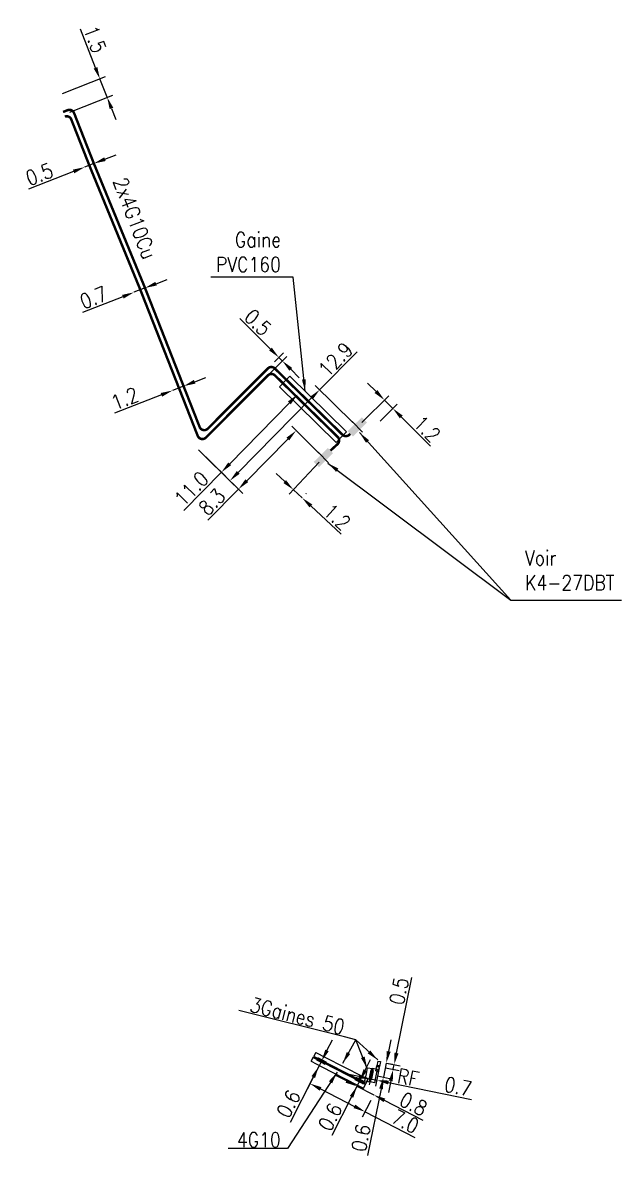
# Model space of a CAD drawing. Header units: millimetres. Extents: x 146114 to 146925, y 142419 to 143000.
# Drawn here: x 146639.5 to 146699.9, y 142767.1 to 142881.4 of the extents above; entities that cross this region are included whole.
import ezdxf
from ezdxf.enums import TextEntityAlignment as Align

# ---------------------------------------------------------------- set-up
doc = ezdxf.new("R2010")
doc.units = ezdxf.units.MM
doc.header["$PDMODE"] = 34
doc.linetypes.add('E_ST_CU', pattern=[2000, 1000, 1000])
doc.layers.get('0').update_dxf_attribs({"linetype": 'CONTINUOUS'})
doc.layers.get('Defpoints').update_dxf_attribs({"linetype": 'CONTINUOUS'})
for name, color, linetype in [('E_100', 3, 'CONTINUOUS'), ('E_300', 7, 'CONTINUOUS'), ('E_400', 7, 'CONTINUOUS')]:
    doc.layers.add(name, color=color, linetype=linetype)
doc.styles.get("Standard").update_dxf_attribs({"font": 'romans.shx', "width": 0.85})
doc.dimstyles.get("Standard").update_dxf_attribs({"dimtxt": 1.5, "dimasz": 1.2, "dimexe": 0.625, "dimexo": 0.625, "dimgap": 0.25, "dimtad": 1, "dimdec": 1, "dimzin": 0, "dimdsep": 46, "dimtxsty": 'Standard', "dimcen": -0.5, "dimadec": 0, "dimazin": 0, "dimtfac": 1, "dimtdec": 1, "dimtmove": 0, "dimatfit": 3, "dimfxl": 1, "dimtolj": 1, "dimtzin": 0, "dimarcsym": 0})

# ---------------------------------------------------------------- blocks, each defined once
blk = doc.blocks.new('*D47')
at = {"layer": 'Defpoints', "color": 0, "linetype": 'Continuous', "transparency": 16777216}
for p in [(146647.29, 142875.75), (146642.93, 142874.04), (146643.66, 142872.17)]:
    blk.add_point(p, dxfattribs=at)
at = {"layer": 'E_100', "color": 0, "linetype": 'Continuous', "lineweight": -2, "transparency": 16777216}
for p, q in [((146646.85, 142876.87), (146645.32, 142880.76)), ((146643.51, 142874.26), (146647.87, 142875.98)), ((146648.02, 142873.89), (146647.29, 142875.75)), ((146644.24, 142872.4), (146648.6, 142874.12)), ((146648.46, 142872.77), (146648.9, 142871.65))]:
    blk.add_line(p, q, dxfattribs=at)
at = {"layer": 'E_100', "color": 0, "linetype": 'Continuous', "transparency": 16777216}
for points in [[(146647.03, 142876.94), (146646.66, 142876.79), (146647.29, 142875.75)], [(146648.64, 142872.84), (146648.27, 142872.7), (146648.02, 142873.89)]]:
    blk.add_solid(points, dxfattribs=at)
at = {"layer": 'E_100', "color": 0, "linetype": 'Continuous', "transparency": 16777216, "insert": (146646.79, 142879.74), "char_height": 1.5, "attachment_point": 5, "rotation": 291.4552}
blk.add_mtext('\\A1;1.5', dxfattribs=at)
blk = doc.blocks.new('*D48')
at = {"layer": 'Defpoints', "color": 0, "linetype": 'Continuous', "transparency": 16777216}
for p in [(146645.75, 142866.84), (146645.75, 142866.84), (146646.68, 142867.21)]:
    blk.add_point(p, dxfattribs=at)
at = {"layer": 'E_100', "color": 0, "linetype": 'Continuous', "lineweight": -2, "transparency": 16777216}
for p, q in [((146647.8, 142867.65), (146648.92, 142868.09)), ((146646.68, 142867.21), (146645.75, 142866.84)), ((146644.64, 142866.41), (146640.07, 142864.61))]:
    blk.add_line(p, q, dxfattribs=at)
at = {"layer": 'E_100', "color": 0, "linetype": 'Continuous', "transparency": 16777216}
for points in [[(146647.73, 142867.84), (146647.87, 142867.46), (146646.68, 142867.21)], [(146644.56, 142866.59), (146644.71, 142866.22), (146645.75, 142866.84)]]:
    blk.add_solid(points, dxfattribs=at)
at = {"layer": 'E_100', "color": 0, "linetype": 'Continuous', "transparency": 16777216, "insert": (146641.18, 142866.12), "char_height": 1.5, "attachment_point": 5, "rotation": 21.4552}
blk.add_mtext('\\A1;0.5', dxfattribs=at)
blk = doc.blocks.new('*D49')
at = {"layer": 'Defpoints', "color": 0, "linetype": 'Continuous', "transparency": 16777216}
for p in [(146650.72, 142854.21), (146650.72, 142854.21), (146651.84, 142854.65)]:
    blk.add_point(p, dxfattribs=at)
at = {"layer": 'E_100', "color": 0, "linetype": 'Continuous', "lineweight": -2, "transparency": 16777216}
for p, q in [((146652.95, 142855.08), (146654.07, 142855.52)), ((146651.84, 142854.65), (146650.72, 142854.21)), ((146649.6, 142853.77), (146645.53, 142852.17))]:
    blk.add_line(p, q, dxfattribs=at)
at = {"layer": 'E_100', "color": 0, "linetype": 'Continuous', "transparency": 16777216}
for points in [[(146652.88, 142855.27), (146653.03, 142854.9), (146651.84, 142854.65)], [(146649.53, 142853.95), (146649.68, 142853.58), (146650.72, 142854.21)]]:
    blk.add_solid(points, dxfattribs=at)
at = {"layer": 'E_100', "color": 0, "linetype": 'Continuous', "transparency": 16777216, "insert": (146646.64, 142853.68), "char_height": 1.5, "attachment_point": 5, "rotation": 21.4552}
blk.add_mtext('\\A1;0.7', dxfattribs=at)
blk = doc.blocks.new('*D50')
at = {"layer": 'Defpoints', "color": 0, "linetype": 'Continuous', "transparency": 16777216}
for p in [(146654.61, 142844.3), (146654.61, 142844.3), (146655.73, 142844.74)]:
    blk.add_point(p, dxfattribs=at)
at = {"layer": 'E_100', "color": 0, "linetype": 'Continuous', "lineweight": -2, "transparency": 16777216}
for p, q in [((146656.85, 142845.18), (146657.96, 142845.62)), ((146653.49, 142843.86), (146648.77, 142842.01)), ((146655.73, 142844.74), (146654.61, 142844.3))]:
    blk.add_line(p, q, dxfattribs=at)
at = {"layer": 'E_100', "color": 0, "linetype": 'Continuous', "transparency": 16777216}
for points in [[(146656.77, 142845.37), (146656.92, 142845), (146655.73, 142844.74)], [(146653.42, 142844.05), (146653.57, 142843.68), (146654.61, 142844.3)]]:
    blk.add_solid(points, dxfattribs=at)
at = {"layer": 'E_100', "color": 0, "linetype": 'Continuous', "transparency": 16777216, "insert": (146649.8, 142843.49), "char_height": 1.5, "attachment_point": 5, "rotation": 21.4552}
blk.add_mtext('\\A1;1.2', dxfattribs=at)
blk = doc.blocks.new('*D51')
at = {"layer": 'Defpoints', "color": 0, "linetype": 'Continuous', "transparency": 16777216}
for p in [(146676.84, 142842.49), (146673.26, 142840.63), (146675.11, 142840.78)]:
    blk.add_point(p, dxfattribs=at)
at = {"layer": 'E_300', "color": 0, "linetype": 'Continuous', "lineweight": -2, "transparency": 16777216}
for p, q in [((146675.15, 142844.19), (146674.3, 142845.05)), ((146673.7, 142841.07), (146676.44, 142843.78)), ((146675.55, 142841.22), (146677.28, 142842.93)), ((146675.99, 142843.34), (146676.84, 142842.49)), ((146677.68, 142841.64), (146680.64, 142838.67))]:
    blk.add_line(p, q, dxfattribs=at)
at = {"layer": 'E_300', "color": 0, "linetype": 'Continuous', "transparency": 16777216}
for points in [[(146675.29, 142844.34), (146675, 142844.05), (146675.99, 142843.34)], [(146677.83, 142841.78), (146677.54, 142841.5), (146676.84, 142842.49)]]:
    blk.add_solid(points, dxfattribs=at)
at = {"layer": 'E_300', "color": 0, "linetype": 'Continuous', "transparency": 16777216, "insert": (146680.29, 142840.43), "char_height": 1.5, "attachment_point": 5, "rotation": 314.8053}
blk.add_mtext('\\A1;1.2', dxfattribs=at)
blk = doc.blocks.new('*D52')
at = {"layer": 'Defpoints', "color": 0, "linetype": 'Continuous', "transparency": 16777216}
for p in [(146666.24, 142848.54), (146665.34, 142847.64), (146663.38, 142844.96)]:
    blk.add_point(p, dxfattribs=at)
at = {"layer": 'E_100', "color": 0, "linetype": 'Continuous', "lineweight": -2, "transparency": 16777216}
for p, q in [((146664.49, 142848.49), (146661.39, 142851.57)), ((146663.82, 142845.41), (146666.14, 142847.73)), ((146665.8, 142848.1), (146664.9, 142847.2)), ((146665.69, 142847.29), (146665.34, 142847.64)), ((146666.54, 142846.44), (146667.39, 142845.59))]:
    blk.add_line(p, q, dxfattribs=at)
at = {"layer": 'E_100', "color": 0, "linetype": 'Continuous', "transparency": 16777216}
for points in [[(146664.63, 142848.63), (146664.35, 142848.35), (146665.34, 142847.64)], [(146666.69, 142846.58), (146666.4, 142846.3), (146665.69, 142847.29)]]:
    blk.add_solid(points, dxfattribs=at)
at = {"layer": 'E_100', "color": 0, "linetype": 'Continuous', "transparency": 16777216, "insert": (146663.22, 142851.16), "char_height": 1.5, "attachment_point": 5, "rotation": 315.0911}
blk.add_mtext('\\A1;0.5', dxfattribs=at)
blk = doc.blocks.new('*D53')
at = {"layer": 'Defpoints', "color": 0, "linetype": 'Continuous', "transparency": 16777216}
for p in [(146669.84, 142837.54), (146667.65, 142833.43), (146667.69, 142833.47)]:
    blk.add_point(p, dxfattribs=at)
at = {"layer": 'E_300', "color": 0, "linetype": 'Continuous', "lineweight": -2, "transparency": 16777216}
for p, q in [((146669.41, 142837.08), (146666.39, 142833.83)), ((146665.93, 142835.11), (146665.06, 142835.92)), ((146666.81, 142834.29), (146667.69, 142833.47)), ((146668.08, 142833.89), (146668.12, 142833.93)), ((146668.57, 142832.65), (146671.63, 142829.8))]:
    blk.add_line(p, q, dxfattribs=at)
at = {"layer": 'E_300', "color": 0, "linetype": 'Continuous', "transparency": 16777216}
for points in [[(146666.07, 142835.25), (146665.8, 142834.96), (146666.81, 142834.29)], [(146668.71, 142832.8), (146668.43, 142832.51), (146667.69, 142833.47)]]:
    blk.add_solid(points, dxfattribs=at)
at = {"layer": 'E_300', "color": 0, "linetype": 'Continuous', "transparency": 16777216, "insert": (146671.22, 142831.55), "char_height": 1.5, "attachment_point": 5, "rotation": 317.0332}
blk.add_mtext('\\A1;1.2', dxfattribs=at)
blk = doc.blocks.new('*D54')
at = {"layer": 'Defpoints', "color": 0, "linetype": 'Continuous', "transparency": 16777216}
for p in [(146667.24, 142843.91), (146667.24, 142843.91), (146656.8, 142838.74)]:
    blk.add_point(p, dxfattribs=at)
at = {"layer": 'E_100', "color": 0, "linetype": 'Continuous', "lineweight": -2, "transparency": 16777216}
for p, q in [((146666.4, 142843.06), (146660.39, 142836.91)), ((146657.24, 142838.3), (146659.99, 142835.61)), ((146659.55, 142836.05), (146655.77, 142832.19))]:
    blk.add_line(p, q, dxfattribs=at)
at = {"layer": 'E_100', "color": 0, "linetype": 'Continuous', "transparency": 16777216}
for points in [[(146666.26, 142843.2), (146666.55, 142842.92), (146667.24, 142843.91)], [(146660.24, 142837.05), (146660.53, 142836.77), (146659.55, 142836.05)]]:
    blk.add_solid(points, dxfattribs=at)
at = {"layer": 'E_100', "color": 0, "linetype": 'Continuous', "transparency": 16777216, "insert": (146656.52, 142834.39), "char_height": 1.5, "attachment_point": 5, "rotation": 45.6217}
blk.add_mtext('\\A1;11.0', dxfattribs=at)
blk = doc.blocks.new('*D55')
at = {"layer": 'Defpoints', "color": 0, "linetype": 'Continuous', "transparency": 16777216}
for p in [(146669.45, 142844.37), (146673.26, 142840.63), (146656.8, 142838.74)]:
    blk.add_point(p, dxfattribs=at)
at = {"layer": 'E_300', "color": 0, "linetype": 'Continuous', "lineweight": -2, "transparency": 16777216}
for p, q in [((146669.45, 142844.37), (146673.23, 142848.21)), ((146672.81, 142841.06), (146669.01, 142844.81)), ((146661.25, 142836.04), (146668.61, 142843.52)), ((146657.24, 142838.3), (146660.85, 142834.75))]:
    blk.add_line(p, q, dxfattribs=at)
at = {"layer": 'E_300', "color": 0, "linetype": 'Continuous', "transparency": 16777216}
for points in [[(146668.47, 142843.66), (146668.75, 142843.38), (146669.45, 142844.37)], [(146661.1, 142836.18), (146661.39, 142835.9), (146660.4, 142835.19)]]:
    blk.add_solid(points, dxfattribs=at)
at = {"layer": 'E_300', "color": 0, "linetype": 'Continuous', "transparency": 16777216, "insert": (146671.07, 142847.43), "char_height": 1.5, "attachment_point": 5, "rotation": 45.4195}
blk.add_mtext('\\A1;12.9', dxfattribs=at)
blk = doc.blocks.new('*D56')
at = {"layer": 'Defpoints', "color": 0, "linetype": 'Continuous', "transparency": 16777216}
for p in [(146667.08, 142840.25), (146656.8, 142838.74), (146669.84, 142837.54)]:
    blk.add_point(p, dxfattribs=at)
at = {"layer": 'E_300', "color": 0, "linetype": 'Continuous', "lineweight": -2, "transparency": 16777216}
for p, q in [((146669.39, 142837.98), (146666.64, 142840.69)), ((146666.24, 142839.4), (146662.1, 142835.2)), ((146657.24, 142838.3), (146661.71, 142833.9)), ((146661.26, 142834.34), (146658.19, 142831.23))]:
    blk.add_line(p, q, dxfattribs=at)
at = {"layer": 'E_300', "color": 0, "linetype": 'Continuous', "transparency": 16777216}
for points in [[(146666.1, 142839.54), (146666.38, 142839.26), (146667.08, 142840.25)], [(146661.96, 142835.34), (146662.25, 142835.06), (146661.26, 142834.34)]]:
    blk.add_solid(points, dxfattribs=at)
at = {"layer": 'E_300', "color": 0, "linetype": 'Continuous', "transparency": 16777216, "insert": (146658.59, 142833.06), "char_height": 1.5, "attachment_point": 5, "rotation": 45.4195}
blk.add_mtext('\\A1;8.3', dxfattribs=at)
blk = doc.blocks.new('E_300_03')
at = {"color": 0, "linetype": 'Continuous'}
blk.add_line((0, 1.125), (0, -0.375), dxfattribs=at)
blk.add_solid([(-1, 0.75), (-1, 0), (1, 0.75), (1, 0)], dxfattribs=at)
at = {"color": 0, "linetype": 'Continuous', "width": 0.75, "flags": 3}
for tag, p in [('DEF_LEG', (0, -4.25)), ('DEF_COUP', (0, -6.75)), ('DEF_TYPE', (0, -9.25))]:
    blk.add_attdef(tag, text='', height=1.2, dxfattribs=at).set_placement(p, align=Align.MIDDLE)
blk = doc.blocks.new('*D154')
at = {"layer": 'Defpoints', "color": 0, "linetype": 'Continuous', "transparency": 16777216}
for p in [(146669.65, 142776.64), (146669.36, 142776.08), (146669.36, 142776.08)]:
    blk.add_point(p, dxfattribs=at)
at = {"layer": 'E_300', "color": 0, "linetype": 'Continuous', "lineweight": -2, "transparency": 16777216}
for p, q in [((146670.19, 142777.7), (146670.74, 142778.77)), ((146669.65, 142776.64), (146669.36, 142776.08)), ((146668.81, 142775.01), (146666.47, 142770.45))]:
    blk.add_line(p, q, dxfattribs=at)
at = {"layer": 'E_300', "color": 0, "linetype": 'Continuous', "transparency": 16777216}
for points in [[(146670.02, 142777.79), (146670.37, 142777.61), (146669.65, 142776.64)], [(146668.63, 142775.1), (146668.99, 142774.92), (146669.36, 142776.08)]]:
    blk.add_solid(points, dxfattribs=at)
at = {"layer": 'E_300', "color": 0, "linetype": 'Continuous', "transparency": 16777216, "insert": (146666.31, 142772.32), "char_height": 1.5, "attachment_point": 5, "rotation": 62.8477}
blk.add_mtext('\\A1;0.6', dxfattribs=at)
blk = doc.blocks.new('*D155')
at = {"layer": 'Defpoints', "color": 0, "linetype": 'Continuous', "transparency": 16777216}
for p in [(146673.22, 142774.09), (146673.22, 142774.09), (146673.51, 142774.65)]:
    blk.add_point(p, dxfattribs=at)
at = {"layer": 'E_300', "color": 0, "linetype": 'Continuous', "lineweight": -2, "transparency": 16777216}
for p, q in [((146674.06, 142775.72), (146674.6, 142776.79)), ((146673.51, 142774.65), (146673.22, 142774.09)), ((146672.67, 142773.03), (146670.68, 142769.14))]:
    blk.add_line(p, q, dxfattribs=at)
at = {"layer": 'E_300', "color": 0, "linetype": 'Continuous', "transparency": 16777216}
for points in [[(146673.88, 142775.81), (146674.24, 142775.63), (146673.51, 142774.65)], [(146672.5, 142773.12), (146672.85, 142772.93), (146673.22, 142774.09)]]:
    blk.add_solid(points, dxfattribs=at)
at = {"layer": 'E_300', "color": 0, "linetype": 'Continuous', "transparency": 16777216, "insert": (146670.51, 142771), "char_height": 1.5, "attachment_point": 5, "rotation": 62.8477}
blk.add_mtext('\\A1;0.6', dxfattribs=at)
blk = doc.blocks.new('*D156')
at = {"layer": 'Defpoints', "color": 0, "linetype": 'Continuous', "transparency": 16777216}
for p in [(146669.65, 142776.64), (146674.92, 142773.22), (146674.04, 142771.52)]:
    blk.add_point(p, dxfattribs=at)
at = {"layer": 'E_300', "color": 0, "linetype": 'Continuous', "lineweight": -2, "transparency": 16777216}
for p, q in [((146669.36, 142776.08), (146668.2, 142773.81)), ((146669.55, 142773.82), (146672.97, 142772.06)), ((146674.63, 142772.67), (146673.76, 142770.96)), ((146674.04, 142771.52), (146679.06, 142768.94))]:
    blk.add_line(p, q, dxfattribs=at)
at = {"layer": 'E_300', "color": 0, "linetype": 'Continuous', "transparency": 16777216}
for points in [[(146669.64, 142774), (146669.46, 142773.64), (146668.48, 142774.37)], [(146673.06, 142772.24), (146672.88, 142771.89), (146674.04, 142771.52)]]:
    blk.add_solid(points, dxfattribs=at)
at = {"layer": 'E_300', "color": 0, "linetype": 'Continuous', "transparency": 16777216, "insert": (146678.11, 142770.55), "char_height": 1.5, "attachment_point": 5, "rotation": 332.8477}
blk.add_mtext('\\A1;7.0', dxfattribs=at)
blk = doc.blocks.new('E_300_02')
at = {"color": 0, "linetype": 'Continuous'}
blk.add_solid([(-1, 0.75), (-1, 0), (1, 0.75), (1, 0)], dxfattribs=at)
at = {"color": 0, "linetype": 'Continuous', "width": 0.75, "flags": 3}
for tag, p in [('DEF_LEG', (0, -4.25)), ('DEF_COUP', (0, -6.75)), ('DEF_TYPE', (0, -9.25))]:
    blk.add_attdef(tag, text='', height=1.2, dxfattribs=at).set_placement(p, align=Align.MIDDLE)
blk = doc.blocks.new('*D157')
at = {"layer": 'Defpoints', "color": 0, "linetype": 'Continuous', "transparency": 16777216}
for p in [(146673.51, 142774.65), (146674.92, 142773.22), (146674.92, 142773.22)]:
    blk.add_point(p, dxfattribs=at)
at = {"layer": 'E_300', "color": 0, "linetype": 'Continuous', "lineweight": -2, "transparency": 16777216}
for p, q in [((146672.15, 142774.64), (146671.09, 142775.19)), ((146673.22, 142774.1), (146672.94, 142773.54)), ((146673.22, 142774.09), (146674.92, 142773.22)), ((146675.98, 142772.68), (146679.87, 142770.68))]:
    blk.add_line(p, q, dxfattribs=at)
at = {"layer": 'E_300', "color": 0, "linetype": 'Continuous', "transparency": 16777216}
for points in [[(146672.25, 142774.82), (146672.06, 142774.46), (146673.22, 142774.09)], [(146676.08, 142772.85), (146675.89, 142772.5), (146674.92, 142773.22)]]:
    blk.add_solid(points, dxfattribs=at)
at = {"layer": 'E_300', "color": 0, "linetype": 'Continuous', "transparency": 16777216, "insert": (146678.92, 142772.3), "char_height": 1.5, "attachment_point": 5, "rotation": 332.8477}
blk.add_mtext('\\A1;0.8', dxfattribs=at)
blk = doc.blocks.new('*D158')
at = {"layer": 'Defpoints', "color": 0, "linetype": 'Continuous', "transparency": 16777216}
for p in [(146675.59, 142776.56), (146674.67, 142775.26), (146675.22, 142774.71)]:
    blk.add_point(p, dxfattribs=at)
at = {"layer": 'E_300', "color": 0, "linetype": 'Continuous', "lineweight": -2, "transparency": 16777216}
for p, q in [((146673.41, 142775.08), (146672.23, 142775.32)), ((146675.47, 142775.94), (146675.09, 142774.1)), ((146674.54, 142774.64), (146674.46, 142774.23)), ((146674.58, 142774.84), (146675.22, 142774.71)), ((146676.39, 142774.47), (146684.78, 142772.77))]:
    blk.add_line(p, q, dxfattribs=at)
at = {"layer": 'E_300', "color": 0, "linetype": 'Continuous', "transparency": 16777216}
for points in [[(146673.45, 142775.28), (146673.37, 142774.88), (146674.58, 142774.84)], [(146676.43, 142774.67), (146676.35, 142774.28), (146675.22, 142774.71)]]:
    blk.add_solid(points, dxfattribs=at)
at = {"layer": 'E_300', "color": 0, "linetype": 'Continuous', "transparency": 16777216, "insert": (146683.42, 142774.07), "char_height": 1.5, "attachment_point": 5, "rotation": 348.5338}
blk.add_mtext('\\A1;0.7', dxfattribs=at)
blk = doc.blocks.new('*D159')
at = {"layer": 'Defpoints', "color": 0, "linetype": 'Continuous', "transparency": 16777216}
for p in [(146675.59, 142776.56), (146676.18, 142776.44), (146674.67, 142775.26)]:
    blk.add_point(p, dxfattribs=at)
at = {"layer": 'E_300', "color": 0, "linetype": 'Continuous', "lineweight": -2, "transparency": 16777216}
for p, q in [((146676.42, 142777.61), (146676.66, 142778.79)), ((146676.18, 142776.44), (146675.89, 142775.01)), ((146676.21, 142776.43), (146676.79, 142776.31)), ((146675.28, 142775.13), (146676.5, 142774.88)), ((146675.65, 142773.83), (146674.29, 142767.12))]:
    blk.add_line(p, q, dxfattribs=at)
at = {"layer": 'E_300', "color": 0, "linetype": 'Continuous', "transparency": 16777216}
for points in [[(146676.22, 142777.65), (146676.62, 142777.57), (146676.18, 142776.44)], [(146675.46, 142773.87), (146675.85, 142773.79), (146675.89, 142775.01)]]:
    blk.add_solid(points, dxfattribs=at)
at = {"layer": 'E_300', "color": 0, "linetype": 'Continuous', "transparency": 16777216, "insert": (146673.63, 142768.88), "char_height": 1.5, "attachment_point": 5, "rotation": 78.5338}
blk.add_mtext('\\A1;0.6', dxfattribs=at)
blk = doc.blocks.new('*D160')
at = {"layer": 'Defpoints', "color": 0, "linetype": 'Continuous', "transparency": 16777216}
for p in [(146675.59, 142776.56), (146676.97, 142776.28), (146675.5, 142776.09)]:
    blk.add_point(p, dxfattribs=at)
at = {"layer": 'E_100', "color": 0, "linetype": 'Continuous', "lineweight": -2, "transparency": 16777216}
for p, q in [((146677.21, 142777.45), (146678.75, 142785.06)), ((146676.21, 142776.43), (146677.58, 142776.15)), ((146676.88, 142775.81), (146676.97, 142776.28)), ((146676.11, 142775.96), (146677.49, 142775.68)), ((146676.64, 142774.63), (146676.4, 142773.45))]:
    blk.add_line(p, q, dxfattribs=at)
at = {"layer": 'E_100', "color": 0, "linetype": 'Continuous', "transparency": 16777216}
for points in [[(146677.01, 142777.49), (146677.41, 142777.41), (146676.97, 142776.28)], [(146676.44, 142774.67), (146676.83, 142774.59), (146676.88, 142775.81)]]:
    blk.add_solid(points, dxfattribs=at)
at = {"layer": 'E_100', "color": 0, "linetype": 'Continuous', "transparency": 16777216, "insert": (146677.46, 142783.7), "char_height": 1.5, "attachment_point": 5, "rotation": 78.5338}
blk.add_mtext('\\A1;0.5', dxfattribs=at)

msp = doc.modelspace()

# ---------------------------------------------------------------- linework, layer by layer
at = {"layer": 'E_100', "linetype": 'E_ST_CU', "const_width": 0.25, "flags": 128}
for points in [[(146672.55, 142839.92), (146672.44, 142839.83, -0.396958), (146671.76, 142839.84), (146664.93, 142846.53, 0.411715), (146664.23, 142846.53), (146658.17, 142840.45, -0.5409), (146657.35, 142840.62), (146655.73, 142844.74), (146651.84, 142854.65), (146646.68, 142867.21), (146644.68, 142872.31, 0.414214), (146644.03, 142872.59), (146643.57, 142872.41)], [(146670.55, 142838.24), (146671.26, 142838.89, 0.43113), (146671.27, 142839.62), (146664.94, 142845.83, 0.411715), (146664.23, 142845.82), (146657.98, 142839.55, -0.5409), (146657.16, 142839.72), (146655.26, 142844.56), (146651.37, 142854.46), (146646.22, 142867.02), (146644.4, 142871.66, 0.414214), (146643.75, 142871.94), (146643.75, 142871.94)]]:
    msp.add_lwpolyline(points, format="xyb", dxfattribs=at)
at = {"layer": 'E_100', "linetype": 'E_ST_CU', "flags": 128}
msp.add_lwpolyline([(146668.84, 142777.05, 0.25, 0.25, 0), (146669.65, 142776.64, 0.25, 0.25, 0), (146673.66, 142774.58, 0.25, 0.25, 0), (146674.1, 142774.35, 0, 0, 0)], format="xyseb", dxfattribs=at)
at = {"layer": 'E_100', "linetype": 'E_ST_CU', "const_width": 0.25, "flags": 128}
for points in [[(146675.5, 142776.09), (146675.23, 142776.14)], [(146674.79, 142775.87), (146674.52, 142774.53)]]:
    msp.add_lwpolyline(points, dxfattribs=at)
at = {"layer": 'E_400', "color": 7, "linetype": 'CONTINUOUS'}
for p, q in [((146665.39, 142844.68), (146665.91, 142845.22)), ((146666.44, 142845.75), (146665.91, 142845.22)), ((146672.17, 142840.14), (146666.44, 142845.75)), ((146671.12, 142839.07), (146665.39, 142844.68)), ((146671.12, 142839.07), (146671.64, 142839.61)), ((146672.17, 142840.14), (146671.64, 142839.61)), ((146669.07, 142777.5), (146668.84, 142777.05)), ((146669.07, 142777.5), (146670.05, 142776.99)), ((146668.61, 142776.61), (146668.84, 142777.05)), ((146668.61, 142776.61), (146669.6, 142776.1)), ((146670.05, 142776.99), (146673.74, 142775.1)), ((146675.33, 142776.63), (146675.23, 142776.14)), ((146675.33, 142776.63), (146675.6, 142776.58)), ((146675.6, 142776.58), (146675.5, 142776.09)), ((146669.6, 142776.1), (146673.28, 142774.21)), ((146673.74, 142775.1), (146674.33, 142774.8)), ((146674.03, 142774.63), (146674.18, 142775.35)), ((146674.18, 142775.35), (146674.3, 142775.97)), ((146674.3, 142775.97), (146674.79, 142775.87)), ((146675.28, 142775.77), (146674.79, 142775.87)), ((146675.01, 142774.44), (146675.16, 142775.16)), ((146675.13, 142775.65), (146675.23, 142776.14)), ((146675.13, 142775.65), (146675.4, 142775.6)), ((146675.16, 142775.16), (146675.28, 142775.77)), ((146675.4, 142775.6), (146675.5, 142776.09)), ((146673.28, 142774.21), (146673.87, 142773.91)), ((146673.87, 142773.91), (146674.1, 142774.35)), ((146674.03, 142774.63), (146674.52, 142774.53)), ((146674.33, 142774.8), (146674.1, 142774.35)), ((146675.01, 142774.44), (146674.52, 142774.53))]:
    msp.add_line(p, q, dxfattribs=at)

# ---------------------------------------------------------------- block references
at = {"layer": 'E_300'}
for p, rotation in [((146673.52, 142840.36), 44.80531312069838), ((146670.1, 142837.27), 44.80531312055204)]:
    msp.add_blockref('E_300_03', p, dxfattribs=dict(at, rotation=rotation))
for p, xscale, yscale, zscale, rotation in [((146669.56, 142776.47), 0.4999999999999999, 0.4999999999999999, 0.4999999999999999, 332.8476705547567), ((146674.48, 142775.29), 0.5, 0.5, 0.5, 258.5338473550584), ((146673.42, 142774.49), 0.4999999999999994, 0.4999999999999994, 0.4999999999999994, 332.8476705547567)]:
    msp.add_blockref('E_300_02', p, dxfattribs=dict(at, xscale=xscale, yscale=yscale, zscale=zscale, rotation=rotation))

# ---------------------------------------------------------------- texts
at = {"layer": 'E_100', "linetype": 'Continuous', "width": 0.85}
msp.add_text('2x4G10Cu', height=1.5, rotation=291.0531, dxfattribs=at).set_placement((146650.81, 142861.68), align=Align.MIDDLE)
msp.add_text('RF', height=1.5, rotation=348.5338, dxfattribs=at).set_placement((146677.18, 142774.46))
at = {"layer": 'E_100', "linetype": 'Continuous', "insert": (146665.54, 142767.94), "char_height": 1.5, "attachment_point": 9}
msp.add_mtext('\\A1;4G10', dxfattribs=at)
at = {"layer": 'E_300', "linetype": 'Continuous', "insert": (146690.18, 142828.16), "char_height": 1.5, "attachment_point": 1}
msp.add_mtext('\\A1;Voir\\PK4-27DBT', dxfattribs=at)
at = {"layer": 'E_400', "linetype": 'Continuous', "insert": (146665.55, 142860.27), "char_height": 1.5, "attachment_point": 3}
msp.add_mtext('\\A1;Gaine \\PPVC160', dxfattribs=at)
at = {"layer": 'E_400', "linetype": 'Continuous', "insert": (146671.75, 142779.28), "char_height": 1.5, "attachment_point": 9, "rotation": 345.9075}
msp.add_mtext('\\A1;3Gaines 50 ', dxfattribs=at)

# ---------------------------------------------------------------- dimensions: what is measured, and where the dimension line sits
at = {"layer": 'E_100', "linetype": 'Continuous'}
for base, p1, p2, angle, text, picture, middle in [((146647.29, 142875.75), (146643.66, 142872.17), (146642.93, 142874.04), 291.4552, '1.5', '*D47', (146645.86, 142879.37)), ((146645.75, 142866.84), (146646.68, 142867.21), (146645.75, 142866.84), 21.4552, '0.5', '*D48', (146641.54, 142865.19)), ((146650.72, 142854.21), (146651.84, 142854.65), (146650.72, 142854.21), 21.4552, '0.7', '*D49', (146647.01, 142852.75))]:
    dim = msp.add_linear_dim(base=base, p1=p1, p2=p2, angle=angle, text=text, dimstyle='Standard', dxfattribs=at)
    dim.commit()
    dim.dimension.update_dxf_attribs({"geometry": picture, "text_midpoint": middle, "dimtype": 160})
for base, p1, p2, angle, picture, middle in [((146665.34, 142847.64), (146663.38, 142844.96), (146666.24, 142848.54), 315.0911, '*D52', (146662.52, 142850.45)), ((146654.61, 142844.3), (146655.73, 142844.74), (146654.61, 142844.3), 21.4552, '*D50', (146650.17, 142842.56)), ((146667.24, 142843.91), (146656.8, 142838.74), (146667.24, 142843.91), 45.6217, '*D54', (146657.24, 142833.69)), ((146676.97, 142776.28), (146675.5, 142776.09), (146675.59, 142776.56), 258.5338, '*D160', (146678.44, 142783.5))]:
    dim = msp.add_linear_dim(base=base, p1=p1, p2=p2, angle=angle, dimstyle='Standard', dxfattribs=at)
    dim.commit()
    dim.dimension.update_dxf_attribs({"geometry": picture, "text_midpoint": middle, "dimtype": 160})
at = {"layer": 'E_300', "linetype": 'Continuous'}
for base, p1, p2, angle, picture, middle in [((146669.45, 142844.37), (146656.8, 142838.74), (146673.26, 142840.63), 45.4195, '*D55', (146671.78, 142846.73)), ((146676.84, 142842.49), (146673.26, 142840.63), (146675.11, 142840.78), 134.8053, '*D51', (146679.58, 142839.73)), ((146667.08, 142840.25), (146656.8, 142838.74), (146669.84, 142837.54), 225.4195, '*D56', (146659.31, 142832.36)), ((146667.69, 142833.47), (146669.84, 142837.54), (146667.65, 142833.43), 137.0332, '*D53', (146670.54, 142830.82)), ((146669.36, 142776.08), (146669.65, 142776.64), (146669.36, 142776.08), 62.8477, '*D154', (146667.2, 142771.86)), ((146673.22, 142774.09), (146673.51, 142774.65), (146673.22, 142774.09), 62.8477, '*D155', (146671.4, 142770.55)), ((146675.22, 142774.71), (146674.67, 142775.26), (146675.59, 142776.56), 168.5338, '*D158', (146683.22, 142773.09))]:
    dim = msp.add_linear_dim(base=base, p1=p1, p2=p2, angle=angle, dimstyle='Standard', dxfattribs=at)
    dim.commit()
    dim.dimension.update_dxf_attribs({"geometry": picture, "text_midpoint": middle, "dimtype": 160})
for base, p1, p2, angle, text, picture, middle in [((146676.18, 142776.44), (146674.67, 142775.26), (146675.59, 142776.56), 258.5338, '0.6', '*D159', (146674.61, 142768.68)), ((146674.04, 142771.52), (146669.65, 142776.64), (146674.92, 142773.22), 152.8477, '7.0', '*D156', (146677.65, 142769.66)), ((146674.92, 142773.22), (146673.51, 142774.65), (146674.92, 142773.22), 152.8477, '0.8', '*D157', (146678.46, 142771.41))]:
    dim = msp.add_linear_dim(base=base, p1=p1, p2=p2, angle=angle, text=text, dimstyle='Standard', dxfattribs=at)
    dim.commit()
    dim.dimension.update_dxf_attribs({"geometry": picture, "text_midpoint": middle, "dimtype": 160})

# ---------------------------------------------------------------- leaders
at = {"layer": 'E_100', "linetype": 'Continuous', "annotation_type": 0, "has_hookline": 1, "hookline_direction": 1, "text_width": 4.55}
msp.add_leader([(146671.21, 142775.5), (146666.22, 142767.83), (146665.02, 142767.83)], dimstyle='Standard', dxfattribs=at)
at = {"layer": 'E_300', "linetype": 'Continuous'}
msp.add_leader([(146673.48, 142840.05), (146688.73, 142823.16)], dimstyle='Standard', override={"dimgap": 0.25, "dimtad": 0}, dxfattribs=at)
at = {"layer": 'E_300', "linetype": 'Continuous', "annotation_type": 0, "has_hookline": 1, "hookline_direction": 0, "text_width": 9.71}
msp.add_leader([(146670.27, 142836.98), (146688.73, 142823.16), (146689.93, 142823.16)], dimstyle='Standard', override={"dimgap": 0.25, "dimtad": 1}, dxfattribs=at)
at = {"layer": 'E_400', "linetype": 'Continuous', "annotation_type": 0, "has_hookline": 1, "hookline_direction": 1, "text_width": 6.86}
msp.add_leader([(146667.99, 142844.23), (146666.8, 142855.74), (146665.6, 142855.74)], dimstyle='Standard', override={"dimgap": 0.25, "dimtad": 1}, dxfattribs=at)
at = {"layer": 'E_400', "linetype": 'Continuous', "annotation_type": 0, "has_hookline": 1, "hookline_direction": 1, "text_width": 10.75, "horizontal_direction": (0.969904, -0.243487, 0)}
msp.add_leader([(146671.78, 142776.41), (146673.12, 142778.78), (146671.96, 142779.07)], dimstyle='Standard', override={"dimgap": 0.25, "dimtad": 1}, dxfattribs=at)
at = {"layer": 'E_400', "linetype": 'Continuous'}
for points in [[(146674.25, 142775.9), (146673.12, 142778.78)], [(146675.31, 142776.75), (146673.12, 142778.78)]]:
    msp.add_leader(points, dimstyle='Standard', override={"dimgap": 0.25, "dimtad": 0}, dxfattribs=at)

doc.saveas('drawing.dxf')
